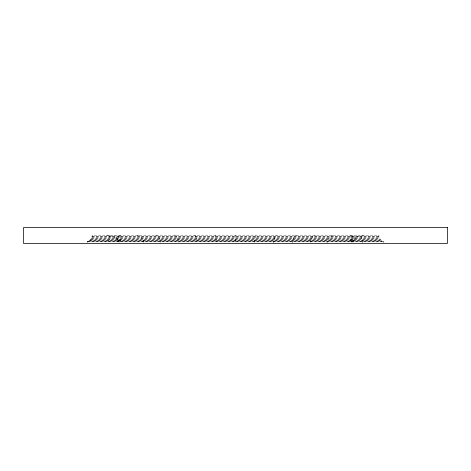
<?xml version="1.0" encoding="UTF-8"?>
<svg xmlns="http://www.w3.org/2000/svg" width="471" height="471" viewBox="0 0 471 471"><rect width="100%" height="100%" fill="white"/><g stroke="black" fill="none" stroke-linecap="round" stroke-linejoin="round"><path stroke-width="0.35" stroke-dasharray="2.35 1.77" d="M87.135 242.783L87.135 241.458C90.155 241.164 92.51 238.167 92.092 235.159L378.908 235.159C378.49 238.167 380.845 241.164 383.865 241.458L383.865 242.783M352.785 242.235L354.339 237.39A17.197 4.998 -90 0 1 356.806 235.164M351.325 242.235C354.21 237.873 359.332 235.135 364.554 235.159M92.092 236.413L378.908 236.413M92.075 236.642L378.925 236.642M91.922 237.366L379.078 237.366M91.674 238.067L379.326 238.067M91.339 238.726L379.661 238.726M106.446 235.159L112.004 236.165L117.361 239.05L118.215 242.235M353.639 239.05L354.133 239.05M90.921 239.339L380.079 239.339M90.426 239.886L380.574 239.886M89.861 240.369L381.139 240.369M89.237 240.775L381.763 240.775M88.572 241.093L382.428 241.093M87.865 241.323L383.135 241.323M87.135 241.458L383.865 241.458M116.867 239.05L119.675 242.235M117.361 239.05L116.661 237.39A17.197 4.998 -90 0 0 114.194 235.164M362.67 242.783L362.67 241.458L361.392 238.726L361.163 235.159M352.561 235.159L352.561 242.759M351.378 235.159L351.378 243.448M350.589 235.159L350.589 242.759M235.5 235.159L235.5 242.235M120.411 235.159L120.411 242.759M119.622 235.159L119.622 243.448M118.439 235.159L118.439 242.759M109.837 235.159L109.608 238.726L108.33 241.458L108.33 242.783M326.762 243.448A15.937 8.142 90 0 1 333.91 235.164M310.106 242.235A15.937 6.629 -90 0 1 315.617 235.164M291.985 243.448A15.937 5.04 -90 0 1 296.412 235.164M273.521 243.448A15.937 3.391 -90 0 1 276.501 235.164M254.699 242.235A15.937 1.707 90 0 1 256.118 235.164M214.882 235.164A15.937 1.707 -90 0 1 216.301 242.235M194.499 235.164A15.937 3.391 90 0 1 197.32 242.235M174.588 235.164A15.937 5.04 90 0 1 178.78 242.235M155.383 235.164A15.937 6.629 -90 0 1 160.894 242.235M137.09 235.164A15.937 8.142 -90 0 1 143.861 242.235"/><path stroke-width="0.71" d="M447.45 227.552L23.55 227.552L23.55 243.448L447.45 243.448L447.45 227.552"/></g></svg>
